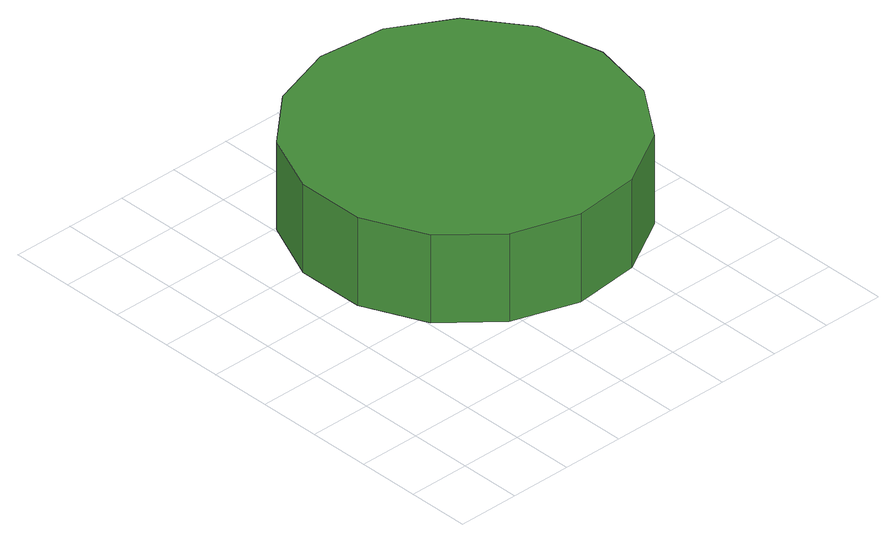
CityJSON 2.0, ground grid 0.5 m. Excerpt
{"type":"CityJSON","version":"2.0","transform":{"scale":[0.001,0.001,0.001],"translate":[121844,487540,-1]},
"CityObjects":{
"tree1":{"type":"SolitaryVegetationObject","attributes":{"function":"something"},"geometry":[{"type":"MultiSurface","lod":"1","boundaries":[[[0,1,2,3,4,5,6,7,8,9,10,11,12,13,14]],[[15,16,17,18,19,20,21,22,23,24,25,26,27,28,29]],[[0,29,28,1]],[[1,28,27,2]],[[2,27,26,3]],[[3,26,25,4]],[[4,25,24,5]],[[5,24,23,6]],[[6,23,22,7]],[[7,22,21,8]],[[8,21,20,9]],[[9,20,19,10]],[[10,19,18,11]],[[11,18,17,12]],[[12,17,16,13]],[[13,16,15,14]],[[14,15,29,0]]]}]}
},
"vertices":[
[3419,2205,1383],[3304,2745,1383],[2980,3191,1383],[2503,3466,1383],[1955,3524,1383],[1430,3354,1383],[1020,2985,1383],[796,2481,1383],[796,1930,1383],[1020,1426,1383],[1430,1057,1383],[1955,887,1383],[2503,944,1383],[2980,1220,1383],[3304,1666,1383],[3304,1666,635],[2980,1220,635],[2503,944,635],[1955,887,635],[1430,1057,635],[1020,1426,635],[796,1930,635],[796,2481,635],[1020,2985,635],[1430,3354,635],[1955,3524,635],[2503,3466,635],[2980,3191,635],[3304,2745,635],[3419,2205,635]
]}
